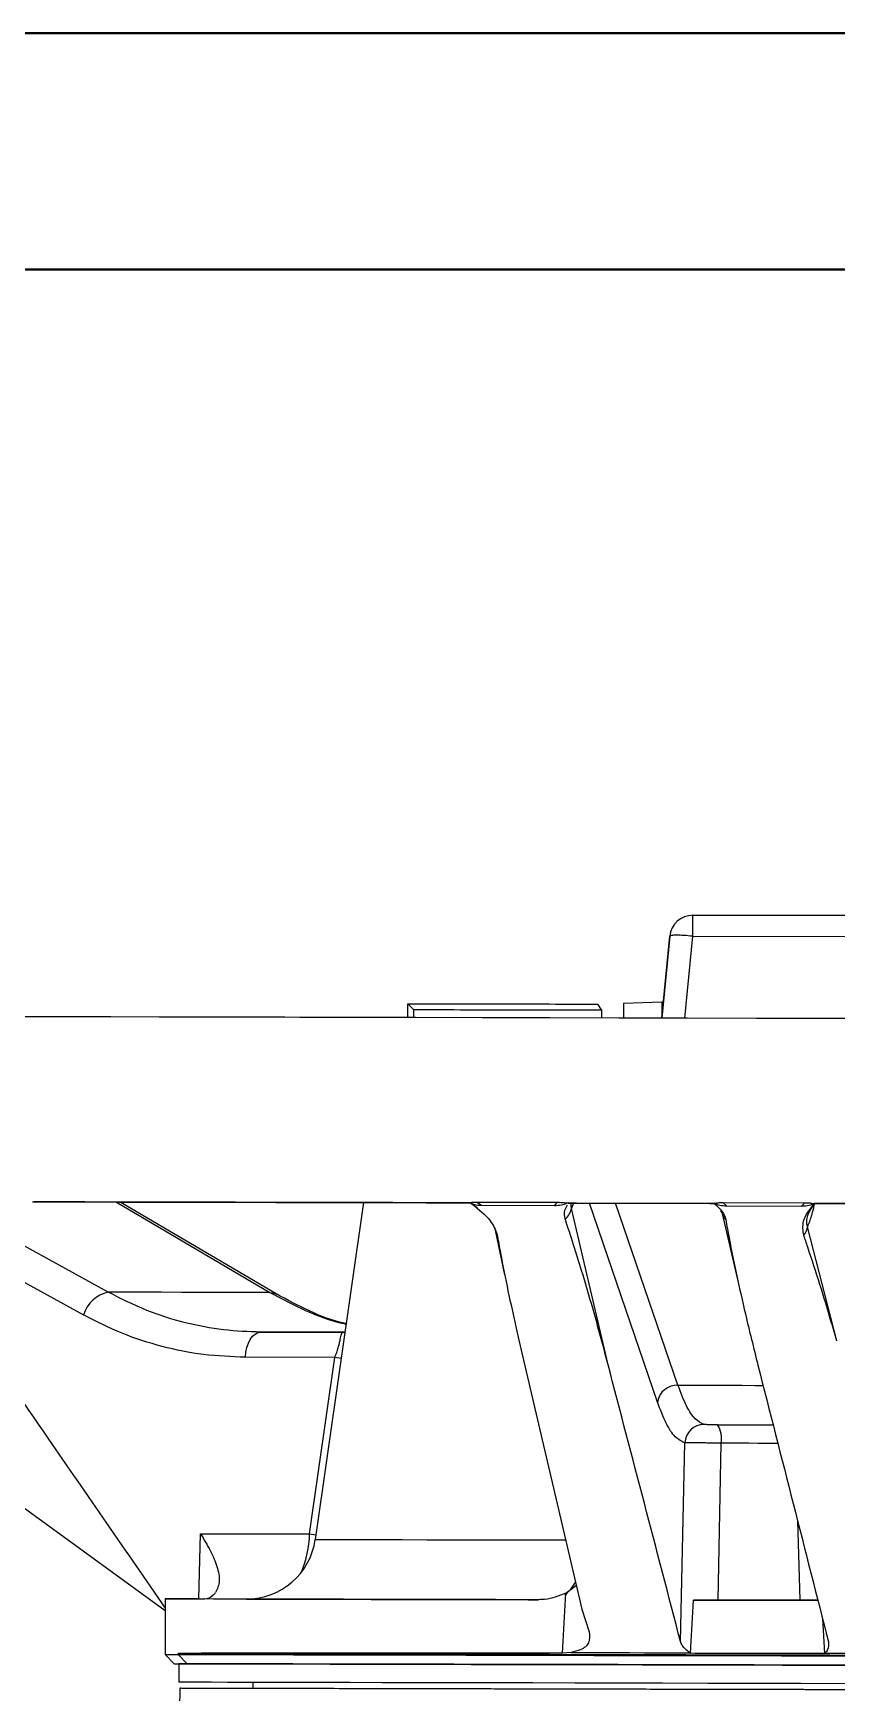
# Model space of a CAD drawing. Header units: millimetres. Extents: x 2371 to 4515, y 843 to 2359.
# Drawn here: x 2974.1 to 3060.9, y 2179.6 to 2358.9 of the extents above; entities that cross this region are included whole.
import ezdxf

# ---------------------------------------------------------------- set-up
doc = ezdxf.new("R2010")
doc.units = ezdxf.units.MM
doc.layers.add('AM_BOR', color=7, linetype='Continuous', lineweight=50)
doc.layers.add('粗实线', color=7, linetype='Continuous', lineweight=40)

# ---------------------------------------------------------------- blocks, each defined once
blk = doc.blocks.new('rA3')
at = {"layer": '粗实线'}
for p, q in [((753.384, 421.26), (333.384, 421.26)), ((748.384, 416.26), (358.384, 416.26))]:
    blk.add_line(p, q, dxfattribs=at)

msp = doc.modelspace()

# ---------------------------------------------------------------- linework, layer by layer
at = {"color": 7, "linetype": 'Continuous', "lineweight": 25}
for p, q in [((3045.375, 2261.316), (3045.379, 2263.577)), ((3078.354, 2263.507), (3045.379, 2263.577)), ((3045.379, 2263.577), (3045.379, 2263.577)), ((3045.379, 2263.577), (3078.354, 2263.507)), ((3042.886, 2261.322), (3042.017, 2252.464)), ((3042.017, 2252.464), (3042.886, 2261.322)), ((3042.886, 2261.322), (3042.886, 2261.322)), ((3044.505, 2252.459), (3045.375, 2261.316)), ((3045.375, 2261.316), (3078.35, 2261.246)), ((3014.595, 2252.523), (3014.598, 2254.019)), ((3014.598, 2254.019), (3015.232, 2253.386)), ((3035.503, 2253.356), (3035.109, 2253.983)), ((3037.903, 2254.068), (3037.899, 2252.475)), ((3037.903, 2254.068), (3042.046, 2254.21)), ((3042.046, 2254.21), (3042.043, 2252.736)), ((3042.046, 2254.21), (3042.188, 2254.21)), ((3015.232, 2253.386), (3015.231, 2252.522)), ((3035.503, 2253.356), (3035.501, 2252.478)), ((3039.432, 2252.472), (3035.501, 2252.48)), ((2982.25, 2222.853), (2961.726, 2234.15)), ((2974.315, 2232.609), (2974.976, 2232.608)), ((2983.132, 2232.592), (2999.719, 2222.816)), ((3000.374, 2222.671), (2983.527, 2232.591)), ((3009.799, 2232.534), (3004.604, 2196.14)), ((3021.354, 2232.51), (3021.514, 2232.395)), ((3022.135, 2231.921), (3021.514, 2232.395)), ((3022.054, 2232.592), (3030.694, 2232.573)), ((3022.054, 2232.592), (3022.545, 2232.241)), ((3030.694, 2232.573), (3030.445, 2232.223)), ((3031.976, 2232.494), (3031.926, 2232.487)), ((3032.269, 2231.915), (3032.194, 2232.523)), ((3032.483, 2232.493), (3032.269, 2231.915)), ((3041.561, 2210.981), (3034.215, 2232.489)), ((3043.774, 2212.809), (3037.041, 2232.483)), ((3047.633, 2232.5), (3047.786, 2232.348)), ((3047.702, 2232.46), (3047.696, 2232.453)), ((3048.609, 2232.535), (3057.467, 2232.516)), ((3048.609, 2232.535), (3049.026, 2232.184)), ((3057.467, 2232.516), (3057.126, 2232.167)), ((3058.535, 2232.43), (3058.431, 2232.317)), ((2959.019, 2231.722), (2979.589, 2220.392)), ((3022.545, 2232.241), (3030.445, 2232.223)), ((3036.229, 2215.015), (3032.269, 2231.915)), ((3048.382, 2231.648), (3048.532, 2231.375)), ((3048.533, 2231.374), (3050.308, 2223.748)), ((3049.026, 2232.184), (3057.126, 2232.167)), ((3024.032, 2229.563), (3025.058, 2224.73)), ((3060.928, 2217.603), (3057.77, 2229.905)), ((2998.722, 2218.538), (3007.576, 2218.519)), ((3007.577, 2218.519), (3005.916, 2218.523)), ((3007.799, 2218.523), (3007.576, 2218.519)), ((3007.576, 2218.519), (3007.798, 2218.519)), ((3026.604, 2217.681), (3033.408, 2188.607)), ((2988.4, 2188.446), (2952.111, 2214.777)), ((3006.708, 2215.805), (2997.077, 2215.826)), ((3003.996, 2196.731), (3006.708, 2215.805)), ((3007.395, 2215.695), (3006.708, 2215.805)), ((3044.06, 2185.1), (3044.534, 2206.562)), ((3048.101, 2189.59), (3048.455, 2206.534)), ((2992.03, 2189.711), (2992.209, 2196.757)), ((2992.209, 2196.757), (3003.996, 2196.731)), ((3003.996, 2196.731), (3004.674, 2196.63)), ((3056.683, 2198.194), (3056.919, 2189.572)), ((3031.668, 2190.337), (3032.804, 2191.191)), ((2988.403, 2189.718), (2988.39, 2183.718)), ((2997.206, 2189.7), (2992.682, 2189.709)), ((3031.313, 2183.86), (3031.668, 2190.337)), ((3045.139, 2183.838), (3045.459, 2189.596)), ((3033.408, 2188.607), (3034.2, 2186.153)), ((3059.382, 2187.611), (3059.583, 2183.807)), ((2988.39, 2183.718), (2989.388, 2182.716)), ((2989.808, 2183.715), (2989.809, 2183.819)), ((2990.787, 2182.713), (2989.808, 2183.715)), ((2989.888, 2182.715), (2989.883, 2180.715)), ((3032.227, 2183.925), (3031.313, 2183.86)), ((3045.045, 2183.897), (3045.139, 2183.838)), ((3059.648, 2183.866), (3059.583, 2183.807)), ((2997.883, 2180.698), (2997.882, 2180.04)), ((2989.982, 2180.056), (2989.657, 2158.688))]:
    msp.add_line(p, q, dxfattribs=at)
at = {"color": 7, "linetype": 'Continuous', "lineweight": 25, "flags": 128}
for points in [[(3067.296, 2252.41), (3059.778, 2252.426), (3052.268, 2252.442), (3044.784, 2252.458), (3037.34, 2252.474), (3029.954, 2252.49), (3022.642, 2252.506), (3015.42, 2252.521), (3008.303, 2252.536), (3001.308, 2252.551), (2994.45, 2252.566), (2987.744, 2252.58), (2981.204, 2252.594), (2974.845, 2252.608), (2968.681, 2252.621)], [(3014.595, 2252.525), (3010.03, 2252.534), (3002.939, 2252.549), (2995.983, 2252.564), (2989.178, 2252.579), (2982.54, 2252.593), (2976.084, 2252.607), (2969.823, 2252.62)], [(2983.469, 2232.591), (2986.927, 2232.584), (2992.689, 2232.571)], [(2999.719, 2222.816), (2997.184, 2222.821), (2994.744, 2222.826), (2992.4, 2222.831), (2990.157, 2222.836), (2988.018, 2222.841), (2985.985, 2222.845), (2984.061, 2222.849), (2982.25, 2222.853)], [(2999.719, 2222.816), (3000.075, 2222.788), (3000.373, 2222.672)], [(2997.077, 2215.826), (2997.126, 2216.364), (2997.232, 2216.877), (2997.39, 2217.346), (2997.595, 2217.755), (2997.84, 2218.089), (2998.116, 2218.336), (2998.414, 2218.487), (2998.722, 2218.538)], [(3043.774, 2212.809), (3045.15, 2212.806), (3046.53, 2212.803), (3047.914, 2212.8), (3049.301, 2212.797), (3050.691, 2212.794), (3052.084, 2212.791), (3052.954, 2212.789)], [(3048.051, 2208.527), (3049.07, 2208.525), (3050.092, 2208.523), (3051.117, 2208.521), (3052.144, 2208.518), (3053.173, 2208.516), (3054.043, 2208.514)], [(3054.552, 2206.521), (3054.444, 2206.521), (3053.441, 2206.523), (3052.439, 2206.525), (3051.44, 2206.527), (3050.442, 2206.53), (3049.447, 2206.532), (3048.455, 2206.534)], [(3004.604, 2196.14), (3004.617, 2196.14), (3004.894, 2196.139), (3005.535, 2196.138), (3006.536, 2196.136), (3007.891, 2196.133), (3009.591, 2196.129), (3011.626, 2196.125), (3013.982, 2196.12), (3016.646, 2196.114), (3019.601, 2196.108), (3022.828, 2196.101), (3026.308, 2196.093), (3030.018, 2196.085), (3031.614, 2196.082)], [(3028.722, 2189.632), (3024.062, 2189.642), (3019.602, 2189.651), (3015.366, 2189.661), (3011.375, 2189.669), (3007.65, 2189.677), (3004.21, 2189.684), (3001.072, 2189.691), (2998.252, 2189.697), (2995.765, 2189.703), (2993.623, 2189.707), (2991.838, 2189.711), (2990.418, 2189.714), (2989.371, 2189.716), (2988.702, 2189.718), (2988.415, 2189.718), (2988.51, 2189.718), (2988.988, 2189.717), (2989.846, 2189.715), (2991.079, 2189.713), (2992.682, 2189.709)], [(3058.881, 2189.567), (3057.534, 2189.57), (3055.792, 2189.574), (3054.054, 2189.578), (3052.321, 2189.581), (3050.594, 2189.585), (3048.874, 2189.589), (3047.162, 2189.592), (3045.459, 2189.596)], [(3048.101, 2189.59), (3049.194, 2189.588), (3050.29, 2189.586), (3051.389, 2189.583), (3052.49, 2189.581), (3053.594, 2189.579), (3054.701, 2189.576), (3055.809, 2189.574), (3056.919, 2189.572)], [(2988.39, 2183.718), (2988.49, 2183.718), (2988.958, 2183.717), (2989.808, 2183.715)], [(2989.388, 2182.716), (2989.486, 2182.716), (2989.948, 2182.715), (2990.787, 2182.713)], [(2989.808, 2183.715), (2991.028, 2183.713), (2992.602, 2183.709), (2994.521, 2183.705), (2996.777, 2183.7), (2999.358, 2183.695), (3002.252, 2183.689), (3005.445, 2183.682), (3008.92, 2183.674), (3012.662, 2183.666), (3016.652, 2183.658), (3020.871, 2183.649), (3025.297, 2183.639), (3029.909, 2183.629), (3034.685, 2183.619), (3039.602, 2183.609), (3044.634, 2183.598), (3049.759, 2183.587), (3054.951, 2183.576), (3060.184, 2183.565), (3065.432, 2183.553)], [(2989.809, 2183.819), (2991.029, 2183.816), (2992.602, 2183.813), (2994.521, 2183.809), (2996.777, 2183.804), (2999.358, 2183.798), (3002.252, 2183.792), (3005.445, 2183.785), (3008.921, 2183.778), (3012.663, 2183.77), (3016.652, 2183.761), (3020.871, 2183.752), (3025.297, 2183.743), (3029.909, 2183.733), (3034.685, 2183.723), (3039.602, 2183.712), (3044.635, 2183.701), (3049.759, 2183.69), (3054.951, 2183.679), (3060.184, 2183.668), (3065.433, 2183.657)], [(3062.119, 2182.56), (3057.052, 2182.571), (3052.015, 2182.582), (3047.032, 2182.593), (3042.127, 2182.603), (3037.324, 2182.613), (3032.645, 2182.624), (3028.112, 2182.633), (3023.748, 2182.643), (3019.572, 2182.651), (3015.605, 2182.66), (3011.866, 2182.668), (3008.372, 2182.675), (3005.141, 2182.682), (3002.187, 2182.689), (2999.524, 2182.694), (2997.166, 2182.7), (2995.124, 2182.704), (2993.407, 2182.708), (2992.023, 2182.711), (2990.98, 2182.713), (2990.281, 2182.714), (2989.931, 2182.715), (2989.888, 2182.715)], [(2990.787, 2182.713), (2991.991, 2182.711), (2993.543, 2182.707), (2995.437, 2182.703), (2997.663, 2182.698), (3000.21, 2182.693), (3003.065, 2182.687), (3006.215, 2182.68), (3009.645, 2182.673), (3013.337, 2182.665), (3017.274, 2182.656), (3021.436, 2182.648), (3025.803, 2182.638), (3030.354, 2182.628), (3035.066, 2182.618), (3039.917, 2182.608), (3044.883, 2182.597), (3049.939, 2182.587), (3055.061, 2182.576), (3060.225, 2182.565), (3065.404, 2182.553)], [(3032.227, 2183.925), (3033.782, 2183.921), (3035.353, 2183.918), (3036.937, 2183.914), (3038.535, 2183.911), (3040.146, 2183.908), (3041.768, 2183.904), (3043.402, 2183.901), (3045.045, 2183.897)], [(3059.648, 2183.866), (3061.346, 2183.862), (3063.046, 2183.859), (3064.745, 2183.855), (3066.444, 2183.851), (3068.142, 2183.848), (3069.837, 2183.844), (3071.528, 2183.841), (3073.216, 2183.837)], [(3062.115, 2180.56), (3057.047, 2180.571), (3052.011, 2180.582), (3047.028, 2180.593), (3042.123, 2180.603), (3037.32, 2180.613), (3032.641, 2180.624), (3028.108, 2180.633), (3023.743, 2180.643), (3019.568, 2180.651), (3015.601, 2180.66), (3011.861, 2180.668), (3008.368, 2180.675), (3005.136, 2180.682), (3002.182, 2180.689), (2999.52, 2180.694), (2997.162, 2180.7), (2995.12, 2180.704), (2993.403, 2180.708), (2992.019, 2180.711), (2990.976, 2180.713), (2990.277, 2180.714), (2989.927, 2180.715), (2989.883, 2180.715)]]:
    msp.add_lwpolyline(points, dxfattribs=at)
at = {"color": 7, "linetype": 'Continuous', "lineweight": 25}
for centre, radius, start, end in [((3045.374, 2261.078), 2.5, 89.87751, 174.39392), ((3045.374, 2261.077), 2.5, 89.87751, 174.39392), ((3030.467, 2232.195), 1.823, 308.25504, 351.17437), ((3049.989, 2231.818), 1.522, 197.80201, 225.85834), ((3025.478, 2229.913), 1.488, 193.75442, 213.93144), ((3056.031, 2230.173), 1.759, 318.63519, 351.23149), ((2982.918, 2219.461), 3.457, 101.14062, 164.37777), ((3043.681, 2210.668), 2.143, 87.51436, 171.60882), ((3046.599, 2206.501), 2.066, 90.16378, 178.29517), ((3045.598, 2206.992), 2.894, 350.88042, 32.03121), ((2992.85, 2196.973), 11.149, 336.94632, 358.7596), ((2997.18, 2197.2), 7.5, 269.87751, 351.87751), ((3028.445, 2193.868), 4.862, 309.67622, 331.69155)]:
    msp.add_arc(centre, radius, start, end, dxfattribs=at)
for points in [[(3045.375, 2261.316), (3045.05, 2261.344), (3044.402, 2261.4), (3043.583, 2261.425), (3043.006, 2261.403), (3042.926, 2261.349), (3042.886, 2261.322)], [(3005.916, 2218.523), (3004.595, 2218.526), (3001.954, 2218.531), (2999.799, 2218.536), (2998.722, 2218.538)], [(3136.782, 2179.743), (3136.66, 2179.743), (3136.418, 2179.743), (3134.468, 2179.747), (3131.392, 2179.754), (3127.129, 2179.763), (3121.781, 2179.774), (3115.432, 2179.788), (3108.193, 2179.803), (3100.187, 2179.82), (3091.551, 2179.839), (3082.433, 2179.858), (3072.99, 2179.879), (3063.382, 2179.899), (3053.774, 2179.92), (3044.33, 2179.94), (3035.213, 2179.959), (3026.577, 2179.978), (3018.571, 2179.995), (3011.332, 2180.01), (3004.983, 2180.024), (2999.635, 2180.036), (2995.371, 2180.045), (2992.295, 2180.051), (2990.346, 2180.056), (2990.103, 2180.056), (2989.982, 2180.056)], [(3063.382, 2179.899), (3060.524, 2179.905), (3054.808, 2179.917), (3046.381, 2179.935), (3038.244, 2179.953), (3030.538, 2179.969), (3023.394, 2179.985), (3016.934, 2179.999), (3011.268, 2180.011), (3006.496, 2180.021), (3002.691, 2180.029), (2999.946, 2180.035), (2998.206, 2180.039), (2997.99, 2180.039), (2997.882, 2180.04)]]:
    msp.add_open_spline(points, degree=3, dxfattribs=at)
for points, knots in [([(3014.598, 2254.019), (3017.965, 2254.013), (3024.713, 2254.002), (3031.639, 2253.989), (3035.109, 2253.983)], [0, 0, 0, 0, 0.4988559, 1, 1, 1, 1]), ([(3015.232, 2253.386), (3018.559, 2253.381), (3025.229, 2253.372), (3032.073, 2253.362), (3035.503, 2253.356)], [0, 0, 0, 0, 0.498853, 1, 1, 1, 1]), ([(2974.079, 2232.619), (2977.694, 2232.611), (2984.961, 2232.595), (2996.582, 2232.57), (3008.699, 2232.544), (3017.118, 2232.526), (3021.349, 2232.517)], [0, 0, 0, 0, 0.2462727, 0.4950304, 0.7462729, 1, 1, 1, 1]), ([(3021.354, 2232.51), (3018.151, 2232.517), (3011.733, 2232.53), (3002.997, 2232.549), (2995.076, 2232.566), (2987.944, 2232.582), (2980.959, 2232.597), (2976.464, 2232.606), (2974.216, 2232.611)], [0, 0, 0, 0, 0.19237286, 0.38549459, 0.53836149, 0.69122839, 0.8456142, 1, 1, 1, 1]), ([(3021.349, 2232.517), (3021.358, 2232.525), (3021.374, 2232.538), (3021.525, 2232.569), (3021.745, 2232.588), (3021.941, 2232.592), (3022.041, 2232.592), (3022.054, 2232.592)], [0, 0, 0, 0, 0.3360223, 0.5579813, 0.7819403, 0.9725676, 1, 1, 1, 1]), ([(3021.349, 2232.517), (3021.46, 2232.46), (3021.733, 2232.319), (3022.171, 2232.249), (3022.472, 2232.242), (3022.545, 2232.241)], [0, 0, 0, 0, 0.33920621, 0.83862702, 1, 1, 1, 1]), ([(3021.515, 2232.395), (3022.269, 2231.799), (3023.615, 2230.734), (3024.051, 2229.587), (3024.243, 2229.082)], [0, 0, 0, 0, 0.5596946, 1, 1, 1, 1]), ([(3030.445, 2232.223), (3030.698, 2232.234), (3031.177, 2232.255), (3031.617, 2232.417), (3031.825, 2232.494)], [0, 0, 0, 0, 0.5274406, 1, 1, 1, 1]), ([(3030.694, 2232.573), (3030.794, 2232.572), (3030.996, 2232.57), (3031.284, 2232.551), (3031.566, 2232.522), (3031.727, 2232.503), (3031.812, 2232.495), (3031.825, 2232.494)], [0, 0, 0, 0, 0.21002082, 0.42148121, 0.61074553, 0.94244522, 1, 1, 1, 1]), ([(3031.825, 2232.494), (3034.461, 2232.488), (3039.732, 2232.477), (3045.063, 2232.466), (3047.727, 2232.46)], [0, 0, 0, 0, 0.5001571, 1, 1, 1, 1]), ([(3031.926, 2232.487), (3034.541, 2232.481), (3039.768, 2232.47), (3045.054, 2232.459), (3047.696, 2232.453)], [0, 0, 0, 0, 0.5001595, 1, 1, 1, 1]), ([(3047.696, 2232.453), (3048.128, 2232.042), (3048.714, 2231.484), (3048.884, 2230.883), (3048.928, 2230.726)], [0, 0, 0, 0, 0.7373515, 1, 1, 1, 1]), ([(3047.727, 2232.46), (3047.756, 2232.467), (3047.813, 2232.48), (3048.004, 2232.51), (3048.266, 2232.53), (3048.468, 2232.535), (3048.584, 2232.535), (3048.609, 2232.535)], [0, 0, 0, 0, 0.2814646, 0.5659598, 0.7573018, 0.9482948, 1, 1, 1, 1]), ([(3047.727, 2232.46), (3047.911, 2232.382), (3048.297, 2232.218), (3048.776, 2232.196), (3049.026, 2232.184)], [0, 0, 0, 0, 0.4773597, 1, 1, 1, 1]), ([(3057.126, 2232.167), (3057.284, 2232.172), (3057.678, 2232.185), (3058.141, 2232.291), (3058.402, 2232.408), (3058.467, 2232.437)], [0, 0, 0, 0, 0.3322049, 0.8309967, 1, 1, 1, 1]), ([(3057.467, 2232.516), (3057.568, 2232.515), (3057.771, 2232.512), (3058.039, 2232.493), (3058.283, 2232.465), (3058.402, 2232.446), (3058.46, 2232.438), (3058.467, 2232.437)], [0, 0, 0, 0, 0.2099462, 0.4212951, 0.6110203, 0.9471646, 1, 1, 1, 1]), ([(3057.77, 2229.905), (3057.847, 2230.091), (3057.991, 2230.438), (3058.212, 2231.147), (3058.399, 2231.759), (3058.499, 2232.31), (3058.53, 2232.482)], [0, 0, 0, 0, 0.2844413, 0.5330292, 0.8550922, 1, 1, 1, 1]), ([(3058.467, 2232.437), (3062.88, 2232.428), (3071.662, 2232.409), (3084.72, 2232.381), (3097.53, 2232.354), (3105.829, 2232.337), (3109.958, 2232.328)], [0, 0, 0, 0, 0.2537268, 0.5049693, 0.7537271, 1, 1, 1, 1]), ([(3109.884, 2232.321), (3106.672, 2232.328), (3100.237, 2232.341), (3091.072, 2232.361), (3082.51, 2232.379), (3074.565, 2232.396), (3066.565, 2232.413), (3061.212, 2232.424), (3058.535, 2232.43)], [0, 0, 0, 0, 0.1923705, 0.3854898, 0.5383578, 0.6912259, 0.8456129, 1, 1, 1, 1]), ([(2959.168, 2231.252), (2964.682, 2223.189), (2974.398, 2208.984), (2984.173, 2194.846), (2988.4, 2188.732)], [0, 0, 0, 0, 0.5675786, 1, 1, 1, 1]), ([(3031.596, 2230.763), (3031.547, 2231.084), (3031.466, 2231.615), (3031.732, 2232.099), (3031.838, 2232.29)], [0, 0, 0, 0, 0.6047847, 1, 1, 1, 1]), ([(3036.229, 2215.015), (3036.05, 2215.695), (3035.153, 2219.093), (3033.682, 2224.342), (3032.197, 2228.913), (3031.596, 2230.763)], [0, 0, 0, 0, 0.1295721, 0.6478768, 1, 1, 1, 1]), ([(3048.928, 2230.726), (3049.052, 2230.045), (3049.671, 2226.645), (3050.817, 2221.394), (3051.95, 2216.827), (3052.409, 2214.979)], [0, 0, 0, 0, 0.1295185, 0.6476203, 1, 1, 1, 1]), ([(3057.351, 2229.011), (3057.284, 2229.519), (3057.132, 2230.665), (3057.965, 2231.726), (3058.43, 2232.317)], [0, 0, 0, 0, 0.4426348, 1, 1, 1, 1]), ([(3058.431, 2232.317), (3058.167, 2231.926), (3057.768, 2231.335), (3057.627, 2230.643), (3057.656, 2230.28), (3057.702, 2230.095), (3057.735, 2229.993), (3057.755, 2229.942), (3057.766, 2229.916), (3057.769, 2229.908), (3057.769, 2229.906), (3057.77, 2229.906), (3057.77, 2229.905), (3057.77, 2229.905)], [0, 0, 0, 0, 0.4928292, 0.7454599, 0.8721173, 0.9358438, 0.9678536, 0.9916466, 0.9977503, 0.9993549, 0.9997963, 0.9999274, 1, 1, 1, 1]), ([(3024.243, 2229.082), (3024.365, 2228.407), (3024.974, 2225.035), (3025.784, 2221.233), (3026.506, 2218.106), (3026.604, 2217.681)], [0, 0, 0, 0, 0.1776255, 0.8881599, 1, 1, 1, 1]), ([(3060.928, 2217.603), (3060.731, 2218.279), (3059.75, 2221.656), (3058.565, 2225.46), (3057.497, 2228.585), (3057.351, 2229.011)], [0, 0, 0, 0, 0.1775689, 0.8878728, 1, 1, 1, 1]), ([(2998.722, 2218.538), (2997.381, 2218.587), (2994.643, 2218.687), (2990.52, 2219.491), (2986.326, 2220.795), (2983.625, 2222.159), (2982.25, 2222.853)], [0, 0, 0, 0, 0.2354209, 0.48057, 0.7354347, 1, 1, 1, 1]), ([(2999.719, 2222.816), (3001.012, 2222.133), (3003.551, 2220.792), (3006.326, 2219.745), (3007.783, 2219.459), (3007.928, 2219.43)], [0, 0, 0, 0, 0.4830694, 0.9484274, 1, 1, 1, 1]), ([(3007.932, 2219.458), (3007.85, 2219.475), (3006.514, 2219.751), (3003.962, 2220.758), (3001.572, 2222.032), (3000.374, 2222.671)], [0, 0, 0, 0, 0.0316795, 0.5146214, 1, 1, 1, 1]), ([(2997.077, 2215.826), (2995.556, 2215.885), (2992.523, 2216.002), (2988.06, 2216.914), (2983.711, 2218.305), (2980.963, 2219.696), (2979.589, 2220.392)], [0, 0, 0, 0, 0.2514799, 0.5012785, 0.7507527, 1, 1, 1, 1]), ([(3006.708, 2215.805), (3006.783, 2215.983), (3006.929, 2216.331), (3007.102, 2216.864), (3007.224, 2217.346), (3007.339, 2217.9), (3007.426, 2218.403), (3007.526, 2218.48), (3007.576, 2218.519)], [0, 0, 0, 0, 0.1251651, 0.2440023, 0.362149, 0.4834229, 0.7377951, 1, 1, 1, 1]), ([(3044.06, 2185.1), (3042.755, 2190.081), (3040.144, 2200.044), (3037.534, 2210.025), (3036.229, 2215.015)], [0, 0, 0, 0, 0.4999998, 1, 1, 1, 1]), ([(3052.409, 2214.979), (3053.679, 2209.989), (3056.219, 2200.009), (3058.761, 2190.046), (3060.032, 2185.065)], [0, 0, 0, 0, 0.4999999, 1, 1, 1, 1]), ([(3046.593, 2208.567), (3046.276, 2208.723), (3045.628, 2209.041), (3044.675, 2210.435), (3044.078, 2212.006), (3043.774, 2212.809)], [0, 0, 0, 0, 0.3189724, 0.6523087, 1, 1, 1, 1]), ([(3044.534, 2206.562), (3044.183, 2206.733), (3043.485, 2207.074), (3042.483, 2208.562), (3041.869, 2210.172), (3041.561, 2210.981)], [0, 0, 0, 0, 0.3342946, 0.6658535, 1, 1, 1, 1]), ([(3048.051, 2208.527), (3047.888, 2208.528), (3047.563, 2208.529), (3047.174, 2208.535), (3046.919, 2208.542), (3046.764, 2208.549), (3046.647, 2208.557), (3046.611, 2208.564), (3046.593, 2208.567)], [0, 0, 0, 0, 0.2492901, 0.4985495, 0.6241649, 0.7490284, 0.8744685, 1, 1, 1, 1]), ([(3048.455, 2206.534), (3048.045, 2206.542), (3047.409, 2206.554), (3046.572, 2206.565), (3045.955, 2206.571), (3045.416, 2206.572), (3044.839, 2206.57), (3044.654, 2206.566), (3044.534, 2206.562)], [0, 0, 0, 0, 0.2309533, 0.3576683, 0.4887983, 0.6215768, 0.7530258, 1, 1, 1, 1]), ([(2992.209, 2196.757), (2992.582, 2196.147), (2993.325, 2194.93), (2994.033, 2193.201), (2994.39, 2191.582), (2994.026, 2190.806), (2993.844, 2190.418)], [0, 0, 0, 0, 0.2505535, 0.5002592, 0.7500542, 1, 1, 1, 1]), ([(2992.682, 2189.709), (2992.985, 2189.783), (2993.373, 2189.877), (2993.76, 2190.321), (2993.844, 2190.418)], [0, 0, 0, 0, 0.7808049, 1, 1, 1, 1]), ([(2997.244, 2189.7), (2997.221, 2189.7), (2997.108, 2189.7), (2997.754, 2189.698), (2999.232, 2189.695), (3001.64, 2189.69), (3004.853, 2189.683), (3008.833, 2189.675), (3013.458, 2189.665), (3018.631, 2189.654), (3023.711, 2189.643), (3027.234, 2189.635), (3028.724, 2189.632)], [0, 0, 0, 0, 0.0298522, 0.1417815, 0.2546514, 0.3682744, 0.4818904, 0.5947604, 0.7066966, 0.8153979, 0.9219292, 1, 1, 1, 1]), ([(3031.668, 2190.337), (3030.912, 2190.04), (3029.943, 2189.661), (3028.942, 2189.637), (3028.722, 2189.632)], [0, 0, 0, 0, 0.7807887, 1, 1, 1, 1]), ([(3045.459, 2189.596), (3045.78, 2189.595), (3046.42, 2189.594), (3047.369, 2189.592), (3047.918, 2189.591), (3048.101, 2189.59)], [0, 0, 0, 0, 0.3996834, 0.7993643, 1, 1, 1, 1]), ([(3056.919, 2189.572), (3057.29, 2189.571), (3058.02, 2189.569), (3058.599, 2189.568), (3058.883, 2189.567)], [0, 0, 0, 0, 0.5075978, 1, 1, 1, 1]), ([(3034.2, 2186.153), (3034.242, 2185.746), (3034.319, 2184.992), (3033.464, 2184.22), (3032.581, 2184.009), (3032.227, 2183.925)], [0, 0, 0, 0, 0.413014, 0.7645313, 1, 1, 1, 1]), ([(3045.045, 2183.897), (3044.725, 2184.161), (3044.252, 2184.55), (3044.107, 2184.965), (3044.06, 2185.1)], [0, 0, 0, 0, 0.675436, 1, 1, 1, 1]), ([(3060.032, 2185.065), (3060.051, 2184.783), (3060.079, 2184.363), (3059.754, 2183.988), (3059.648, 2183.866)], [0, 0, 0, 0, 0.6730898, 1, 1, 1, 1]), ([(3031.313, 2183.86), (3029.455, 2183.862), (3025.741, 2183.866), (3020.437, 2183.87), (3015.374, 2183.873), (3010.661, 2183.873), (3006.367, 2183.871), (3002.47, 2183.867), (2998.969, 2183.862), (2995.406, 2183.853), (2992.057, 2183.839), (2990.562, 2183.826), (2989.809, 2183.819)], [0, 0, 0, 0, 0.0890148, 0.1780296, 0.2696304, 0.3612313, 0.4502461, 0.5392609, 0.6308618, 0.7224627, 0.8600618, 1, 1, 1, 1]), ([(3059.583, 2183.807), (3057.15, 2183.813), (3052.283, 2183.824), (3047.521, 2183.833), (3045.139, 2183.838)], [0, 0, 0, 0, 0.4998371, 1, 1, 1, 1])]:
    msp.add_open_spline(points, degree=3, knots=knots, dxfattribs=at)

# ---------------------------------------------------------------- block references
at = {"layer": 'AM_BOR', "xscale": 5.104687500000001, "yscale": 5.104687500000001, "zscale": 5.104687500000001}
msp.add_blockref('rA3', (668.861, 208.477), dxfattribs=at)

doc.saveas('drawing.dxf')
